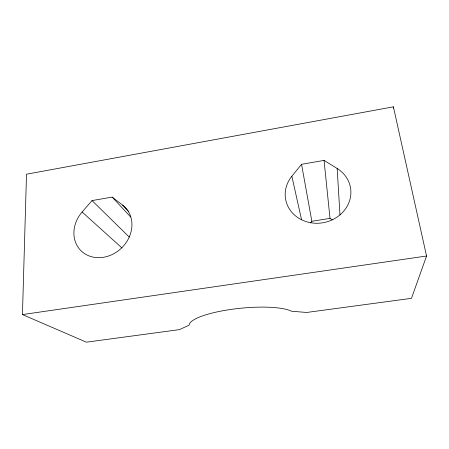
<?xml version="1.0" encoding="UTF-8"?>
<svg xmlns="http://www.w3.org/2000/svg" width="449" height="449" viewBox="0 0 449 449"><rect width="100%" height="100%" fill="white"/><g stroke="black" fill="none" stroke-linecap="round" stroke-linejoin="round"><path stroke-width="0.67" d="M22.45 314.581L26.502 174.206L393.391 106.823L426.55 256.014L411.48 298.327L306.706 312.459L291.53 311.241A53.128 12.039 -5.7 0 0 232.795 309.17A53.128 12.039 -5.7 0 0 189.147 325.138L179.493 329.617L86.393 342.177L22.45 314.581L426.55 256.014M393.234 108.215L393.391 106.823M310.556 222.912L311.853 221.278L330.015 218.405L332.243 219.875M291.856 176.238L301.548 164.295L324.049 160.394L337.171 168.504A32.957 29.757 -10.4 0 1 344.568 210.132A32.957 29.757 -10.4 0 1 298.422 218.001A32.957 29.757 -10.4 0 1 291.856 176.238L301.509 219.561M122.644 205.098A30.97 26.716 -43.5 0 1 124.053 245.334A30.97 26.716 -43.5 0 1 82.835 252.366A30.97 26.716 -43.5 0 1 82.122 212.007L92.034 200.585L112.166 197.094L122.644 205.098L128.801 211.805M82.122 212.007L121.965 247.96M92.034 200.585L129.323 237.123M112.166 197.094L130.721 217.052M301.548 164.295L311.853 221.278M324.049 160.394L330.015 218.405M337.171 168.504L339.977 214.97"/></g></svg>
